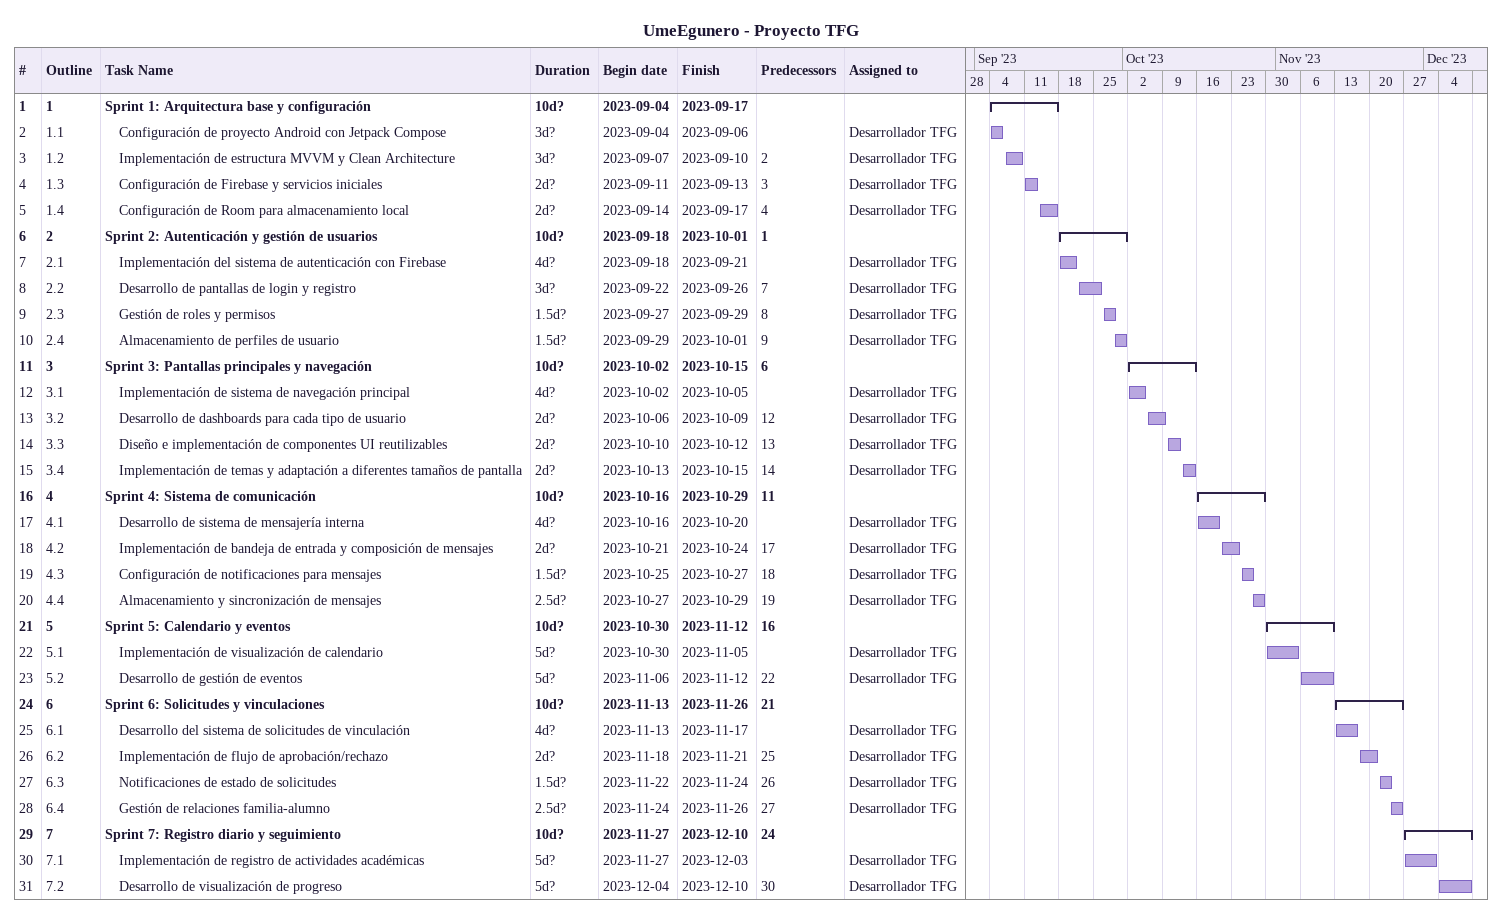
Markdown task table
UmeEgunero - Proyecto TFG

| ID | WBS | Task | Duration | Start | Finish | Predecessors | Resources |
|---|---|---|---|---|---|---|---|
| 1 | 1 | **Sprint 1: Arquitectura base y configuración** | 10d? | 2023-09-04 | 2023-09-17 |  |  |
| 2 | 1.1 | Configuración de proyecto Android con Jetpack Compose | 3d? | 2023-09-04 | 2023-09-06 |  | Desarrollador TFG |
| 3 | 1.2 | Implementación de estructura MVVM y Clean Architecture | 3d? | 2023-09-07 | 2023-09-10 | 2 | Desarrollador TFG |
| 4 | 1.3 | Configuración de Firebase y servicios iniciales | 2d? | 2023-09-11 | 2023-09-13 | 3 | Desarrollador TFG |
| 5 | 1.4 | Configuración de Room para almacenamiento local | 2d? | 2023-09-14 | 2023-09-17 | 4 | Desarrollador TFG |
| 6 | 2 | **Sprint 2: Autenticación y gestión de usuarios** | 10d? | 2023-09-18 | 2023-10-01 | 1 |  |
| 7 | 2.1 | Implementación del sistema de autenticación con Firebase | 4d? | 2023-09-18 | 2023-09-21 |  | Desarrollador TFG |
| 8 | 2.2 | Desarrollo de pantallas de login y registro | 3d? | 2023-09-22 | 2023-09-26 | 7 | Desarrollador TFG |
| 9 | 2.3 | Gestión de roles y permisos | 1.5d? | 2023-09-27 | 2023-09-29 | 8 | Desarrollador TFG |
| 10 | 2.4 | Almacenamiento de perfiles de usuario | 1.5d? | 2023-09-29 | 2023-10-01 | 9 | Desarrollador TFG |
| 11 | 3 | **Sprint 3: Pantallas principales y navegación** | 10d? | 2023-10-02 | 2023-10-15 | 6 |  |
| 12 | 3.1 | Implementación de sistema de navegación principal | 4d? | 2023-10-02 | 2023-10-05 |  | Desarrollador TFG |
| 13 | 3.2 | Desarrollo de dashboards para cada tipo de usuario | 2d? | 2023-10-06 | 2023-10-09 | 12 | Desarrollador TFG |
| 14 | 3.3 | Diseño e implementación de componentes UI reutilizables | 2d? | 2023-10-10 | 2023-10-12 | 13 | Desarrollador TFG |
| 15 | 3.4 | Implementación de temas y adaptación a diferentes tamaños de pantalla | 2d? | 2023-10-13 | 2023-10-15 | 14 | Desarrollador TFG |
| 16 | 4 | **Sprint 4: Sistema de comunicación** | 10d? | 2023-10-16 | 2023-10-29 | 11 |  |
| 17 | 4.1 | Desarrollo de sistema de mensajería interna | 4d? | 2023-10-16 | 2023-10-20 |  | Desarrollador TFG |
| 18 | 4.2 | Implementación de bandeja de entrada y composición de mensajes | 2d? | 2023-10-21 | 2023-10-24 | 17 | Desarrollador TFG |
| 19 | 4.3 | Configuración de notificaciones para mensajes | 1.5d? | 2023-10-25 | 2023-10-27 | 18 | Desarrollador TFG |
| 20 | 4.4 | Almacenamiento y sincronización de mensajes | 2.5d? | 2023-10-27 | 2023-10-29 | 19 | Desarrollador TFG |
| 21 | 5 | **Sprint 5: Calendario y eventos** | 10d? | 2023-10-30 | 2023-11-12 | 16 |  |
| 22 | 5.1 | Implementación de visualización de calendario | 5d? | 2023-10-30 | 2023-11-05 |  | Desarrollador TFG |
| 23 | 5.2 | Desarrollo de gestión de eventos | 5d? | 2023-11-06 | 2023-11-12 | 22 | Desarrollador TFG |
| 24 | 6 | **Sprint 6: Solicitudes y vinculaciones** | 10d? | 2023-11-13 | 2023-11-26 | 21 |  |
| 25 | 6.1 | Desarrollo del sistema de solicitudes de vinculación | 4d? | 2023-11-13 | 2023-11-17 |  | Desarrollador TFG |
| 26 | 6.2 | Implementación de flujo de aprobación/rechazo | 2d? | 2023-11-18 | 2023-11-21 | 25 | Desarrollador TFG |
| 27 | 6.3 | Notificaciones de estado de solicitudes | 1.5d? | 2023-11-22 | 2023-11-24 | 26 | Desarrollador TFG |
| 28 | 6.4 | Gestión de relaciones familia-alumno | 2.5d? | 2023-11-24 | 2023-11-26 | 27 | Desarrollador TFG |
| 29 | 7 | **Sprint 7: Registro diario y seguimiento** | 10d? | 2023-11-27 | 2023-12-10 | 24 |  |
| 30 | 7.1 | Implementación de registro de actividades académicas | 5d? | 2023-11-27 | 2023-12-03 |  | Desarrollador TFG |
| 31 | 7.2 | Desarrollo de visualización de progreso | 5d? | 2023-12-04 | 2023-12-10 | 30 | Desarrollador TFG |
